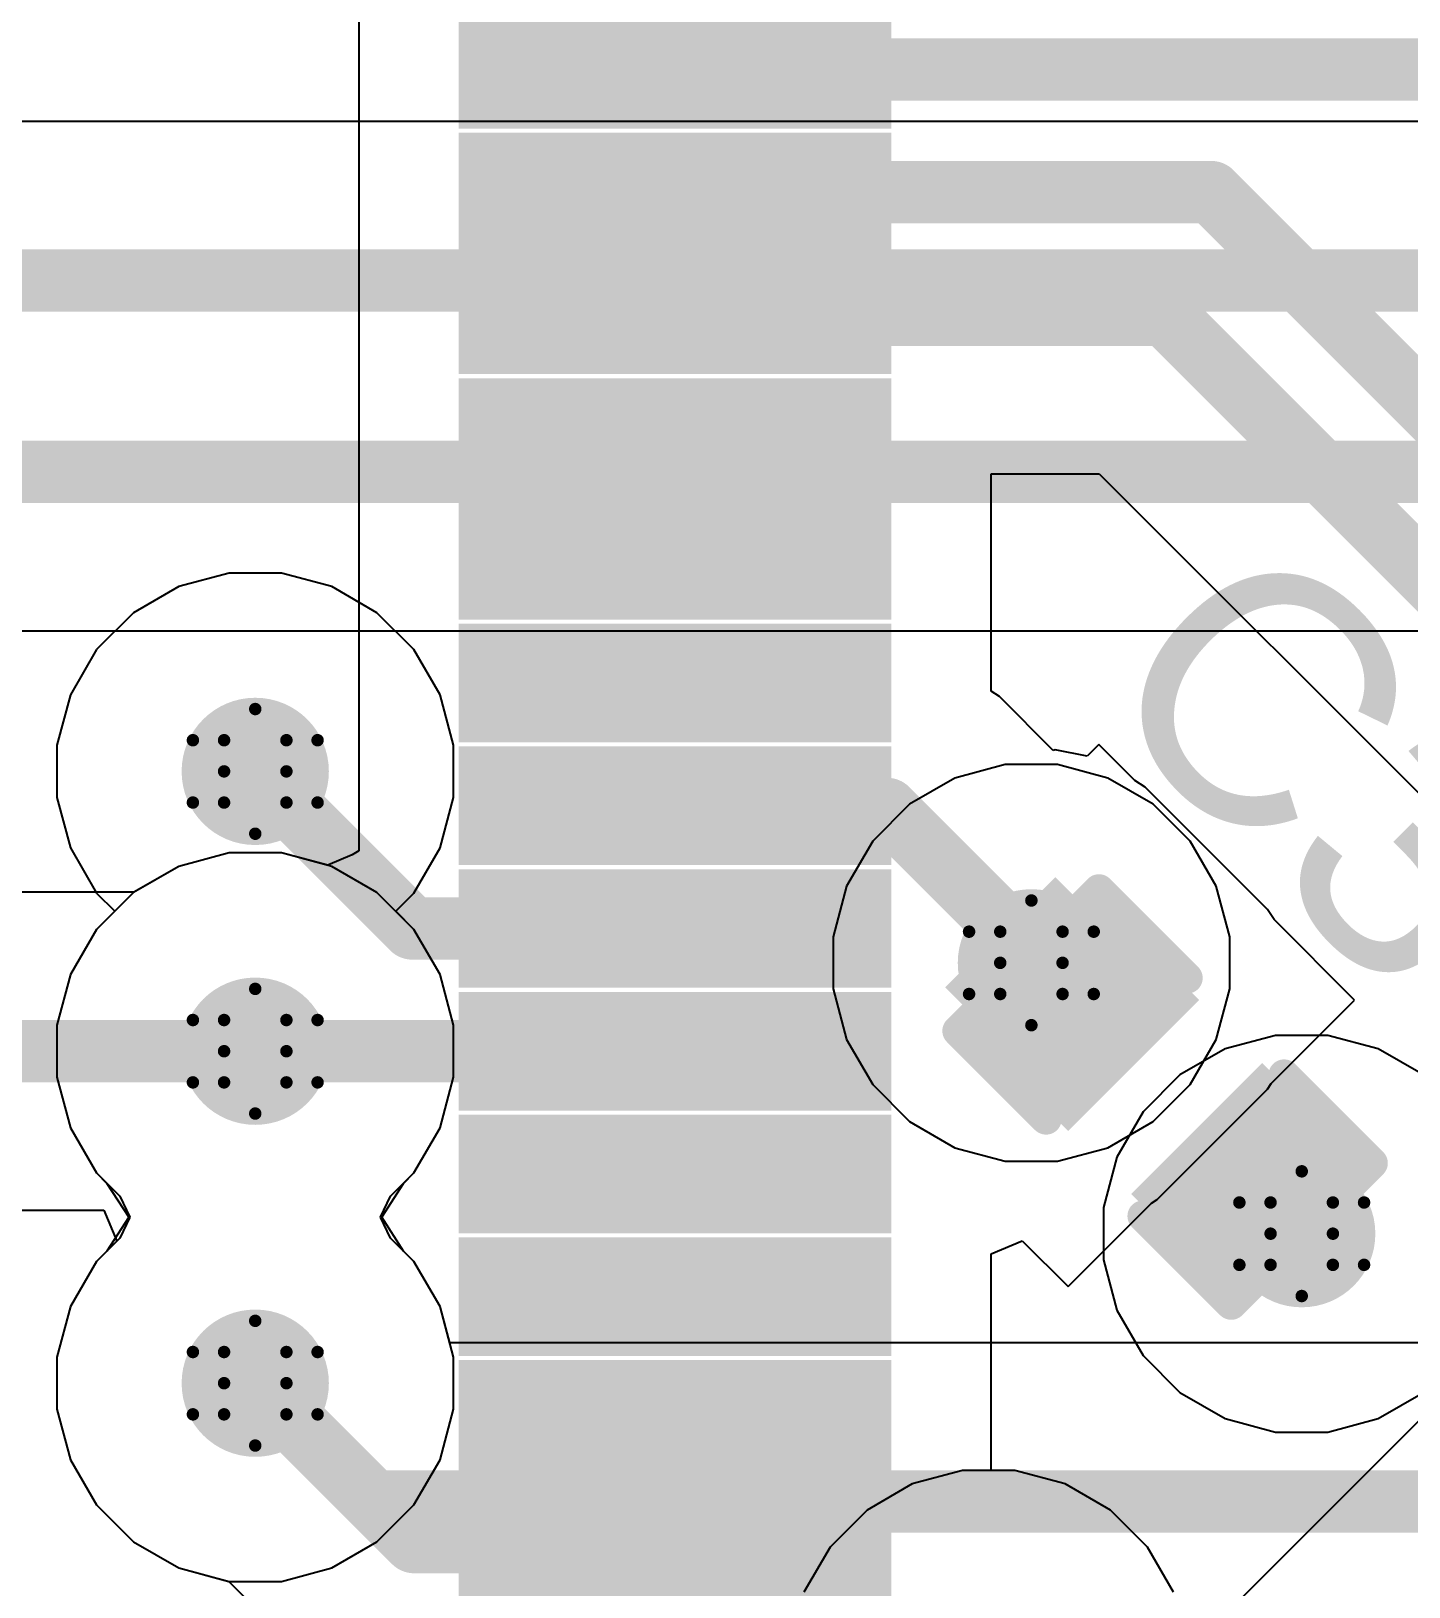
# Model space of a CAD drawing. Header units: inches. Extents: x -3 to 5437, y -3 to 5435.
# Drawn here: x 112.78 to 118.39, y 67.55 to 73.89 of the extents above; entities that cross this region are included whole.
import ezdxf

# ---------------------------------------------------------------- set-up
doc = ezdxf.new("R2010")
doc.units = ezdxf.units.IN
for name, color, linetype in [('Bottom Layer', 5, 'Continuous'), ('Drill Drawing', 1, 'Continuous'), ('GND', 16, 'Continuous'), ('PWR', 76, 'Continuous'), ('Top Layer', 1, 'Continuous'), ('Top Overlay', 2, 'Continuous'), ('Top Paste', 8, 'Continuous'), ('Top Solder', 216, 'Continuous'), ('Via Holes', 16, 'Continuous')]:
    doc.layers.add(name, color=color, linetype=linetype)
doc.styles.add('Arial', font='', dxfattribs={"height": 0.2})
doc.styles.get('Arial').set_extended_font_data('Arial')

# ---------------------------------------------------------------- blocks, each defined once
blk = doc.blocks.new('C___0402_59')
at = {"layer": 'Top Layer'}
for points in [[(-0.6985, -0.3175), (-0.6985, 0.3175), (-0.2413, 0.3175), (-0.2413, -0.3175)], [(0.2413, -0.3175), (0.2413, 0.3175), (0.6985, 0.3175), (0.6985, -0.3175)]]:
    blk.add_hatch(color=1, dxfattribs=at).paths.add_polyline_path(points)
at = {"layer": 'Top Paste'}
for points in [[(-0.6985, -0.3175), (-0.6985, 0.3175), (-0.2413, 0.3175), (-0.2413, -0.3175)], [(0.2413, -0.3175), (0.2413, 0.3175), (0.6985, 0.3175), (0.6985, -0.3175)]]:
    blk.add_hatch(color=8, dxfattribs=at).paths.add_polyline_path(points)
at = {"layer": 'Top Solder'}
for points in [[(-0.7585, -0.3775), (-0.7585, 0.3775), (-0.1813, 0.3775), (-0.1813, -0.3775)], [(0.1813, -0.3775), (0.1813, 0.3775), (0.7585, 0.3775), (0.7585, -0.3775)]]:
    blk.add_hatch(color=216, dxfattribs=at).paths.add_polyline_path(points)
at = {"layer": 'Top Overlay'}
for points in [[(-0.7874, -0.4064, 0.127, 0.127, 0), (-0.7874, 0.4064, 0.127, 0.127, 0)], [(-0.7874, 0.4064, 0.127, 0.127, 0), (-0.2794, 0.4064, 0.127, 0.127, 0)], [(0.2794, 0.4064, 0.127, 0.127, 0), (0.7874, 0.4064, 0.127, 0.127, 0)], [(0.7874, -0.4064, 0.127, 0.127, 0), (0.7874, 0.4064, 0.127, 0.127, 0)], [(-0.7874, -0.4064, 0.127, 0.127, 0), (-0.2794, -0.4064, 0.127, 0.127, 0)], [(0.2794, -0.4064, 0.127, 0.127, 0), (0.7874, -0.4064, 0.127, 0.127, 0)]]:
    blk.add_lwpolyline(points, format="xyseb", dxfattribs=at)
for points in [[(-0.8191, 0.4064, 0.0635, 0.0635, 1), (-0.7556, 0.4064, 0.0635, 0.0635, 1)], [(-0.8191, 0.4064, 0.0635, 0.0635, 1), (-0.7556, 0.4064, 0.0635, 0.0635, 1)], [(-0.3111, 0.4064, 0.0635, 0.0635, 1), (-0.2477, 0.4064, 0.0635, 0.0635, 1)], [(0.2477, 0.4064, 0.0635, 0.0635, 1), (0.3111, 0.4064, 0.0635, 0.0635, 1)], [(0.7556, 0.4064, 0.0635, 0.0635, 1), (0.8191, 0.4064, 0.0635, 0.0635, 1)], [(0.7556, 0.4064, 0.0635, 0.0635, 1), (0.8191, 0.4064, 0.0635, 0.0635, 1)], [(-0.8191, -0.4064, 0.0635, 0.0635, 1), (-0.7556, -0.4064, 0.0635, 0.0635, 1)], [(-0.8191, -0.4064, 0.0635, 0.0635, 1), (-0.7556, -0.4064, 0.0635, 0.0635, 1)], [(-0.3111, -0.4064, 0.0635, 0.0635, 1), (-0.2477, -0.4064, 0.0635, 0.0635, 1)], [(0.2477, -0.4064, 0.0635, 0.0635, 1), (0.3111, -0.4064, 0.0635, 0.0635, 1)], [(0.7556, -0.4064, 0.0635, 0.0635, 1), (0.8191, -0.4064, 0.0635, 0.0635, 1)], [(0.7556, -0.4064, 0.0635, 0.0635, 1), (0.8191, -0.4064, 0.0635, 0.0635, 1)]]:
    blk.add_lwpolyline(points, format="xyseb", close=True, dxfattribs=at)
blk = doc.blocks.new('LQFP_144_20_20__170')
at = {"layer": 'Top Layer'}
for points in [[(9.9, 5.39), (11.46, 5.39), (11.46, 5.11), (9.9, 5.11)], [(9.9, 4.89), (11.46, 4.89), (11.46, 4.61), (9.9, 4.61)], [(9.9, 4.39), (11.46, 4.39), (11.46, 4.11), (9.9, 4.11)], [(9.9, 3.89), (11.46, 3.89), (11.46, 3.61), (9.9, 3.61)], [(9.9, 3.39), (11.46, 3.39), (11.46, 3.11), (9.9, 3.11)], [(9.9, 2.89), (11.46, 2.89), (11.46, 2.61), (9.9, 2.61)], [(9.9, 2.39), (11.46, 2.39), (11.46, 2.11), (9.9, 2.11)], [(9.9, 1.89), (11.46, 1.89), (11.46, 1.61), (9.9, 1.61)], [(9.9, 1.39), (11.46, 1.39), (11.46, 1.11), (9.9, 1.11)], [(9.9, 0.89), (11.46, 0.89), (11.46, 0.61), (9.9, 0.61)], [(9.9, 0.39), (11.46, 0.39), (11.46, 0.11), (9.9, 0.11)], [(9.9, -0.11), (11.46, -0.11), (11.46, -0.39), (9.9, -0.39)], [(9.9, -0.61), (11.46, -0.61), (11.46, -0.89), (9.9, -0.89)]]:
    blk.add_hatch(color=1, dxfattribs=at).paths.add_polyline_path(points)
at = {"layer": 'Top Paste'}
for points in [[(9.9, 5.39), (11.46, 5.39), (11.46, 5.11), (9.9, 5.11)], [(9.9, 4.89), (11.46, 4.89), (11.46, 4.61), (9.9, 4.61)], [(9.9, 4.39), (11.46, 4.39), (11.46, 4.11), (9.9, 4.11)], [(9.9, 3.89), (11.46, 3.89), (11.46, 3.61), (9.9, 3.61)], [(9.9, 3.39), (11.46, 3.39), (11.46, 3.11), (9.9, 3.11)], [(9.9, 2.89), (11.46, 2.89), (11.46, 2.61), (9.9, 2.61)], [(9.9, 2.39), (11.46, 2.39), (11.46, 2.11), (9.9, 2.11)], [(9.9, 1.89), (11.46, 1.89), (11.46, 1.61), (9.9, 1.61)], [(9.9, 1.39), (11.46, 1.39), (11.46, 1.11), (9.9, 1.11)], [(9.9, 0.89), (11.46, 0.89), (11.46, 0.61), (9.9, 0.61)], [(9.9, 0.39), (11.46, 0.39), (11.46, 0.11), (9.9, 0.11)], [(9.9, -0.11), (11.46, -0.11), (11.46, -0.39), (9.9, -0.39)], [(9.9, -0.61), (11.46, -0.61), (11.46, -0.89), (9.9, -0.89)]]:
    blk.add_hatch(color=8, dxfattribs=at).paths.add_polyline_path(points)
at = {"layer": 'Top Solder'}
for points in [[(9.7984, 5.4916), (11.5616, 5.4916), (11.5616, 5.0084), (9.7984, 5.0084)], [(9.7984, 4.9916), (11.5616, 4.9916), (11.5616, 4.5084), (9.7984, 4.5084)], [(9.7984, 4.4916), (11.5616, 4.4916), (11.5616, 4.0084), (9.7984, 4.0084)], [(9.7984, 3.9916), (11.5616, 3.9916), (11.5616, 3.5084), (9.7984, 3.5084)], [(9.7984, 3.4916), (11.5616, 3.4916), (11.5616, 3.0084), (9.7984, 3.0084)], [(9.7984, 2.9916), (11.5616, 2.9916), (11.5616, 2.5084), (9.7984, 2.5084)], [(9.7984, 2.4916), (11.5616, 2.4916), (11.5616, 2.0084), (9.7984, 2.0084)], [(9.7984, 1.9916), (11.5616, 1.9916), (11.5616, 1.5084), (9.7984, 1.5084)], [(9.7984, 1.4916), (11.5616, 1.4916), (11.5616, 1.0084), (9.7984, 1.0084)], [(9.7984, 0.9916), (11.5616, 0.9916), (11.5616, 0.5084), (9.7984, 0.5084)], [(9.7984, 0.4916), (11.5616, 0.4916), (11.5616, 0.0084), (9.7984, 0.0084)], [(9.7984, -0.0084), (11.5616, -0.0084), (11.5616, -0.4916), (9.7984, -0.4916)], [(9.7984, -0.5084), (11.5616, -0.5084), (11.5616, -0.9916), (9.7984, -0.9916)]]:
    blk.add_hatch(color=216, dxfattribs=at).paths.add_polyline_path(points)

msp = doc.modelspace()

# ---------------------------------------------------------------- hatches: boundary and pattern name
at = {"layer": 'Bottom Layer'}
h = msp.add_hatch(color=5, dxfattribs=at)
edge = h.paths.add_edge_path()
edge.add_arc((113.6904, 70.8693), 0.3, 0, 360)
h = msp.add_hatch(color=5, dxfattribs=at)
edge = h.paths.add_edge_path()
edge.add_arc((116.8529, 70.0893), 0.3, 0, 360)
h = msp.add_hatch(color=5, dxfattribs=at)
edge = h.paths.add_edge_path()
edge.add_arc((113.6904, 69.7293), 0.3, 0, 360)
h = msp.add_hatch(color=5, dxfattribs=at)
edge = h.paths.add_edge_path()
edge.add_arc((117.9544, 68.9859), 0.3, 0, 360)
h = msp.add_hatch(color=5, dxfattribs=at)
edge = h.paths.add_edge_path()
edge.add_arc((113.6904, 68.3768), 0.3, 0, 360)
at = {"layer": 'GND'}
h = msp.add_hatch(color=16, dxfattribs=at)
edge = h.paths.add_edge_path()
edge.add_arc((113.6904, 70.8693), 0.3, 0, 360)
h = msp.add_hatch(color=16, dxfattribs=at)
edge = h.paths.add_edge_path()
edge.add_arc((116.8529, 70.0893), 0.3, 0, 360)
h = msp.add_hatch(color=16, dxfattribs=at)
edge = h.paths.add_edge_path()
edge.add_arc((113.6904, 69.7293), 0.3, 0, 360)
h = msp.add_hatch(color=16, dxfattribs=at)
edge = h.paths.add_edge_path()
edge.add_arc((117.9544, 68.9859), 0.3, 0, 360)
h = msp.add_hatch(color=16, dxfattribs=at)
edge = h.paths.add_edge_path()
edge.add_arc((113.6904, 68.3768), 0.3, 0, 360)
at = {"layer": 'PWR'}
h = msp.add_hatch(color=76, dxfattribs=at)
edge = h.paths.add_edge_path()
edge.add_arc((113.6904, 70.8693), 0.3, 0, 360)
h = msp.add_hatch(color=76, dxfattribs=at)
edge = h.paths.add_edge_path()
edge.add_arc((116.8529, 70.0893), 0.3, 0, 360)
h = msp.add_hatch(color=76, dxfattribs=at)
edge = h.paths.add_edge_path()
edge.add_arc((113.6904, 69.7293), 0.3, 0, 360)
h = msp.add_hatch(color=76, dxfattribs=at)
edge = h.paths.add_edge_path()
edge.add_arc((117.9544, 68.9859), 0.3, 0, 360)
h = msp.add_hatch(color=76, dxfattribs=at)
edge = h.paths.add_edge_path()
edge.add_arc((113.6904, 68.3768), 0.3, 0, 360)
at = {"layer": 'Top Layer'}
h = msp.add_hatch(color=1, dxfattribs=at)
edge = h.paths.add_edge_path()
edge.add_arc((113.6904, 70.8693), 0.3, 0, 360)
msp.add_hatch(color=1, dxfattribs=at).paths.add_polyline_path([(116.9991, 69.4919), (117.4481, 69.9409), (116.9502, 70.4387), (116.5012, 69.9897)])
h = msp.add_hatch(color=1, dxfattribs=at)
edge = h.paths.add_edge_path()
edge.add_arc((116.8529, 70.0893), 0.3, 0, 360)
h = msp.add_hatch(color=1, dxfattribs=at)
edge = h.paths.add_edge_path()
edge.add_arc((113.6904, 69.7293), 0.3, 0, 360)
h = msp.add_hatch(color=1, dxfattribs=at)
edge = h.paths.add_edge_path()
edge.add_arc((117.9544, 68.9859), 0.3, 0, 360)
h = msp.add_hatch(color=1, dxfattribs=at)
edge = h.paths.add_edge_path()
edge.add_arc((113.6904, 68.3768), 0.3, 0, 360)
at = {"layer": 'Via Holes'}
h = msp.add_hatch(color=7, dxfattribs=at)
edge = h.paths.add_edge_path()
edge.add_arc((113.6904, 70.8693), 0.15, 0, 360)
h = msp.add_hatch(color=7, dxfattribs=at)
edge = h.paths.add_edge_path()
edge.add_arc((116.8529, 70.0893), 0.15, 0, 360)
h = msp.add_hatch(color=7, dxfattribs=at)
edge = h.paths.add_edge_path()
edge.add_arc((113.6904, 69.7293), 0.15, 0, 360)
h = msp.add_hatch(color=7, dxfattribs=at)
edge = h.paths.add_edge_path()
edge.add_arc((117.9544, 68.9859), 0.15, 0, 360)
h = msp.add_hatch(color=7, dxfattribs=at)
edge = h.paths.add_edge_path()
edge.add_arc((113.6904, 68.3768), 0.15, 0, 360)

# ---------------------------------------------------------------- linework, layer by layer
at = {"layer": 'Bottom Layer'}
for p, q in [((120.0638, 73.5167), (111.6346, 73.5167)), ((110.5823, 71.4418), (119.2807, 71.4418)), ((116.7465, 70.8973), (116.541, 70.8422)), ((116.9593, 70.8973), (116.7465, 70.8973)), ((117.1648, 70.8422), (116.9593, 70.8973)), ((116.541, 70.8422), (116.3568, 70.7358)), ((117.349, 70.7358), (117.1648, 70.8422)), ((116.3568, 70.7358), (116.2064, 70.5854)), ((117.4995, 70.5854), (117.349, 70.7358)), ((116.2064, 70.5854), (116.1, 70.4011)), ((117.6059, 70.4011), (117.4995, 70.5854)), ((113.3785, 70.4822), (113.1958, 70.3767)), ((113.584, 70.5373), (113.3785, 70.4822)), ((113.7968, 70.5373), (113.584, 70.5373)), ((114.0023, 70.4822), (113.7968, 70.5373)), ((114.1865, 70.3758), (114.0023, 70.4822)), ((113.1958, 70.3767), (110.2508, 70.3767)), ((114.337, 70.2254), (114.1865, 70.3758)), ((116.1, 70.4011), (116.0449, 70.1956)), ((117.6609, 70.1956), (117.6059, 70.4011)), ((114.4433, 70.0412), (114.337, 70.2254)), ((116.0449, 70.1956), (116.0449, 69.9829)), ((117.6609, 69.9829), (117.6609, 70.1956)), ((114.4984, 69.8356), (114.4433, 70.0412)), ((116.0449, 69.9829), (116.1, 69.7774)), ((117.6059, 69.7774), (117.6609, 69.9829)), ((114.4984, 69.6229), (114.4984, 69.8356)), ((116.1, 69.7774), (116.2064, 69.5932)), ((117.4995, 69.5932), (117.6059, 69.7774)), ((114.4433, 69.4174), (114.4984, 69.6229)), ((116.2064, 69.5932), (116.3568, 69.4427)), ((117.349, 69.4427), (117.4995, 69.5932)), ((114.337, 69.2332), (114.4433, 69.4174)), ((116.3568, 69.4427), (116.541, 69.3363)), ((117.1648, 69.3363), (117.349, 69.4427)), ((116.541, 69.3363), (116.7465, 69.2813)), ((116.7465, 69.2813), (116.9593, 69.2813)), ((116.9593, 69.2813), (117.1648, 69.3363)), ((114.2419, 69.1381), (114.337, 69.2332)), ((114.2008, 69.053), (114.2419, 69.1381)), ((110.519, 69.0818), (113.0731, 69.0818)), ((113.0731, 69.0818), (113.1258, 68.9548)), ((114.2419, 68.968), (114.2008, 69.053)), ((114.337, 68.8729), (114.2419, 68.968)), ((113.1258, 68.9548), (113.0438, 68.8729)), ((113.0438, 68.8729), (112.9375, 68.6887)), ((114.4433, 68.6887), (114.337, 68.8729)), ((112.9375, 68.6887), (112.8824, 68.4832)), ((114.4827, 68.5416), (114.4433, 68.6887)), ((127.2033, 68.5416), (114.4827, 68.5416)), ((112.8824, 68.4832), (112.8824, 68.2704)), ((112.8824, 68.2704), (112.9375, 68.0649)), ((112.9375, 68.0649), (113.0438, 67.8807)), ((113.0438, 67.8807), (113.1943, 67.7302)), ((113.1943, 67.7302), (113.3785, 67.6239)), ((113.3785, 67.6239), (113.5823, 67.5693)), ((113.5823, 67.5693), (113.7152, 67.4364))]:
    msp.add_line(p, q, dxfattribs=at)
for points in [[(111.3664, 72.8693, 0.254, 0.254, 0), (120.5584, 72.8693, 0.254, 0.254, 0)], [(110.5823, 72.0893, 0.254, 0.254, 0), (119.7753, 72.0893, 0.254, 0.254, 0)], [(110.2508, 69.7293, 0.254, 0.254, 0), (113.6904, 69.7293, 0.254, 0.254, 0)], [(113.6904, 68.3768, 0.254, 0.254, 0), (114.173, 67.8942, 0.254, 0.254, 0)], [(114.173, 67.8942, 0.254, 0.254, 0), (127.5175, 67.8942, 0.254, 0.254, 0)]]:
    msp.add_lwpolyline(points, format="xyseb", dxfattribs=at)
for points in [[(113.6269, 69.7293, 0.127, 0.127, 1), (113.7539, 69.7293, 0.127, 0.127, 1)], [(113.6269, 68.3768, 0.127, 0.127, 1), (113.7539, 68.3768, 0.127, 0.127, 1)], [(114.1095, 67.8942, 0.127, 0.127, 1), (114.2365, 67.8942, 0.127, 0.127, 1)], [(114.1095, 67.8942, 0.127, 0.127, 1), (114.2365, 67.8942, 0.127, 0.127, 1)]]:
    msp.add_lwpolyline(points, format="xyseb", close=True, dxfattribs=at)
at = {"layer": 'Drill Drawing'}
for points in [[(113.5634, 70.9963, 0.0508, 0.0508, 0), (113.6904, 71.1233, 0.0508, 0.0508, 0)], [(113.6904, 71.1233, 0.0508, 0.0508, 0), (113.8174, 70.9963, 0.0508, 0.0508, 0)], [(113.4364, 70.9963, 0.0508, 0.0508, 0), (113.5634, 70.8693, 0.0508, 0.0508, 0)], [(113.4364, 70.9963, 0.0508, 0.0508, 0), (113.5634, 70.9963, 0.0508, 0.0508, 0)], [(113.8174, 70.9963, 0.0508, 0.0508, 0), (113.9444, 70.9963, 0.0508, 0.0508, 0)], [(113.8174, 70.8693, 0.0508, 0.0508, 0), (113.9444, 70.9963, 0.0508, 0.0508, 0)], [(113.4364, 70.7423, 0.0508, 0.0508, 0), (113.5634, 70.8693, 0.0508, 0.0508, 0)], [(113.8174, 70.8693, 0.0508, 0.0508, 0), (113.9444, 70.7423, 0.0508, 0.0508, 0)], [(113.4364, 70.7423, 0.0508, 0.0508, 0), (113.5634, 70.7423, 0.0508, 0.0508, 0)], [(113.5634, 70.7423, 0.0508, 0.0508, 0), (113.6904, 70.6153, 0.0508, 0.0508, 0)], [(113.6904, 70.6153, 0.0508, 0.0508, 0), (113.8174, 70.7423, 0.0508, 0.0508, 0)], [(113.8174, 70.7423, 0.0508, 0.0508, 0), (113.9444, 70.7423, 0.0508, 0.0508, 0)], [(116.7259, 70.2163, 0.0508, 0.0508, 0), (116.8529, 70.3433, 0.0508, 0.0508, 0)], [(116.8529, 70.3433, 0.0508, 0.0508, 0), (116.9799, 70.2163, 0.0508, 0.0508, 0)], [(116.5989, 70.2163, 0.0508, 0.0508, 0), (116.7259, 70.0893, 0.0508, 0.0508, 0)], [(116.5989, 70.2163, 0.0508, 0.0508, 0), (116.7259, 70.2163, 0.0508, 0.0508, 0)], [(116.9799, 70.2163, 0.0508, 0.0508, 0), (117.1069, 70.2163, 0.0508, 0.0508, 0)], [(116.9799, 70.0893, 0.0508, 0.0508, 0), (117.1069, 70.2163, 0.0508, 0.0508, 0)], [(116.5989, 69.9623, 0.0508, 0.0508, 0), (116.7259, 70.0893, 0.0508, 0.0508, 0)], [(116.9799, 70.0893, 0.0508, 0.0508, 0), (117.1069, 69.9623, 0.0508, 0.0508, 0)], [(113.5634, 69.8563, 0.0508, 0.0508, 0), (113.6904, 69.9833, 0.0508, 0.0508, 0)], [(113.6904, 69.9833, 0.0508, 0.0508, 0), (113.8174, 69.8563, 0.0508, 0.0508, 0)], [(116.5989, 69.9623, 0.0508, 0.0508, 0), (116.7259, 69.9623, 0.0508, 0.0508, 0)], [(116.7259, 69.9623, 0.0508, 0.0508, 0), (116.8529, 69.8353, 0.0508, 0.0508, 0)], [(116.8529, 69.8353, 0.0508, 0.0508, 0), (116.9799, 69.9623, 0.0508, 0.0508, 0)], [(116.9799, 69.9623, 0.0508, 0.0508, 0), (117.1069, 69.9623, 0.0508, 0.0508, 0)], [(113.4364, 69.8563, 0.0508, 0.0508, 0), (113.5634, 69.7293, 0.0508, 0.0508, 0)], [(113.4364, 69.8563, 0.0508, 0.0508, 0), (113.5634, 69.8563, 0.0508, 0.0508, 0)], [(113.8174, 69.8563, 0.0508, 0.0508, 0), (113.9444, 69.8563, 0.0508, 0.0508, 0)], [(113.8174, 69.7293, 0.0508, 0.0508, 0), (113.9444, 69.8563, 0.0508, 0.0508, 0)], [(113.4364, 69.6023, 0.0508, 0.0508, 0), (113.5634, 69.7293, 0.0508, 0.0508, 0)], [(113.8174, 69.7293, 0.0508, 0.0508, 0), (113.9444, 69.6023, 0.0508, 0.0508, 0)], [(113.4364, 69.6023, 0.0508, 0.0508, 0), (113.5634, 69.6023, 0.0508, 0.0508, 0)], [(113.5634, 69.6023, 0.0508, 0.0508, 0), (113.6904, 69.4753, 0.0508, 0.0508, 0)], [(113.6904, 69.4753, 0.0508, 0.0508, 0), (113.8174, 69.6023, 0.0508, 0.0508, 0)], [(113.8174, 69.6023, 0.0508, 0.0508, 0), (113.9444, 69.6023, 0.0508, 0.0508, 0)], [(117.8274, 69.1129, 0.0508, 0.0508, 0), (117.9544, 69.2399, 0.0508, 0.0508, 0)], [(117.9544, 69.2399, 0.0508, 0.0508, 0), (118.0814, 69.1129, 0.0508, 0.0508, 0)], [(117.7004, 69.1129, 0.0508, 0.0508, 0), (117.8274, 68.9859, 0.0508, 0.0508, 0)], [(117.7004, 69.1129, 0.0508, 0.0508, 0), (117.8274, 69.1129, 0.0508, 0.0508, 0)], [(118.0814, 69.1129, 0.0508, 0.0508, 0), (118.2084, 69.1129, 0.0508, 0.0508, 0)], [(118.0814, 68.9859, 0.0508, 0.0508, 0), (118.2084, 69.1129, 0.0508, 0.0508, 0)], [(117.7004, 68.8589, 0.0508, 0.0508, 0), (117.8274, 68.9859, 0.0508, 0.0508, 0)], [(118.0814, 68.9859, 0.0508, 0.0508, 0), (118.2084, 68.8589, 0.0508, 0.0508, 0)], [(117.7004, 68.8589, 0.0508, 0.0508, 0), (117.8274, 68.8589, 0.0508, 0.0508, 0)], [(117.8274, 68.8589, 0.0508, 0.0508, 0), (117.9544, 68.7319, 0.0508, 0.0508, 0)], [(117.9544, 68.7319, 0.0508, 0.0508, 0), (118.0814, 68.8589, 0.0508, 0.0508, 0)], [(118.0814, 68.8589, 0.0508, 0.0508, 0), (118.2084, 68.8589, 0.0508, 0.0508, 0)], [(113.5634, 68.5038, 0.0508, 0.0508, 0), (113.6904, 68.6308, 0.0508, 0.0508, 0)], [(113.6904, 68.6308, 0.0508, 0.0508, 0), (113.8174, 68.5038, 0.0508, 0.0508, 0)], [(113.4364, 68.5038, 0.0508, 0.0508, 0), (113.5634, 68.3768, 0.0508, 0.0508, 0)], [(113.4364, 68.5038, 0.0508, 0.0508, 0), (113.5634, 68.5038, 0.0508, 0.0508, 0)], [(113.8174, 68.5038, 0.0508, 0.0508, 0), (113.9444, 68.5038, 0.0508, 0.0508, 0)], [(113.8174, 68.3768, 0.0508, 0.0508, 0), (113.9444, 68.5038, 0.0508, 0.0508, 0)], [(113.4364, 68.2498, 0.0508, 0.0508, 0), (113.5634, 68.3768, 0.0508, 0.0508, 0)], [(113.8174, 68.3768, 0.0508, 0.0508, 0), (113.9444, 68.2498, 0.0508, 0.0508, 0)], [(113.4364, 68.2498, 0.0508, 0.0508, 0), (113.5634, 68.2498, 0.0508, 0.0508, 0)], [(113.5634, 68.2498, 0.0508, 0.0508, 0), (113.6904, 68.1228, 0.0508, 0.0508, 0)], [(113.6904, 68.1228, 0.0508, 0.0508, 0), (113.8174, 68.2498, 0.0508, 0.0508, 0)], [(113.8174, 68.2498, 0.0508, 0.0508, 0), (113.9444, 68.2498, 0.0508, 0.0508, 0)]]:
    msp.add_lwpolyline(points, format="xyseb", dxfattribs=at)
for points in [[(113.6777, 71.1233, 0.0254, 0.0254, 1), (113.7031, 71.1233, 0.0254, 0.0254, 1)], [(113.6777, 71.1233, 0.0254, 0.0254, 1), (113.7031, 71.1233, 0.0254, 0.0254, 1)], [(113.4237, 70.9963, 0.0254, 0.0254, 1), (113.4491, 70.9963, 0.0254, 0.0254, 1)], [(113.4237, 70.9963, 0.0254, 0.0254, 1), (113.4491, 70.9963, 0.0254, 0.0254, 1)], [(113.5507, 70.9963, 0.0254, 0.0254, 1), (113.5761, 70.9963, 0.0254, 0.0254, 1)], [(113.5507, 70.9963, 0.0254, 0.0254, 1), (113.5761, 70.9963, 0.0254, 0.0254, 1)], [(113.8047, 70.9963, 0.0254, 0.0254, 1), (113.8301, 70.9963, 0.0254, 0.0254, 1)], [(113.8047, 70.9963, 0.0254, 0.0254, 1), (113.8301, 70.9963, 0.0254, 0.0254, 1)], [(113.9317, 70.9963, 0.0254, 0.0254, 1), (113.9571, 70.9963, 0.0254, 0.0254, 1)], [(113.9317, 70.9963, 0.0254, 0.0254, 1), (113.9571, 70.9963, 0.0254, 0.0254, 1)], [(113.5507, 70.8693, 0.0254, 0.0254, 1), (113.5761, 70.8693, 0.0254, 0.0254, 1)], [(113.5507, 70.8693, 0.0254, 0.0254, 1), (113.5761, 70.8693, 0.0254, 0.0254, 1)], [(113.8047, 70.8693, 0.0254, 0.0254, 1), (113.8301, 70.8693, 0.0254, 0.0254, 1)], [(113.8047, 70.8693, 0.0254, 0.0254, 1), (113.8301, 70.8693, 0.0254, 0.0254, 1)], [(113.4237, 70.7423, 0.0254, 0.0254, 1), (113.4491, 70.7423, 0.0254, 0.0254, 1)], [(113.4237, 70.7423, 0.0254, 0.0254, 1), (113.4491, 70.7423, 0.0254, 0.0254, 1)], [(113.5507, 70.7423, 0.0254, 0.0254, 1), (113.5761, 70.7423, 0.0254, 0.0254, 1)], [(113.5507, 70.7423, 0.0254, 0.0254, 1), (113.5761, 70.7423, 0.0254, 0.0254, 1)], [(113.8047, 70.7423, 0.0254, 0.0254, 1), (113.8301, 70.7423, 0.0254, 0.0254, 1)], [(113.8047, 70.7423, 0.0254, 0.0254, 1), (113.8301, 70.7423, 0.0254, 0.0254, 1)], [(113.9317, 70.7423, 0.0254, 0.0254, 1), (113.9571, 70.7423, 0.0254, 0.0254, 1)], [(113.9317, 70.7423, 0.0254, 0.0254, 1), (113.9571, 70.7423, 0.0254, 0.0254, 1)], [(113.6777, 70.6153, 0.0254, 0.0254, 1), (113.7031, 70.6153, 0.0254, 0.0254, 1)], [(113.6777, 70.6153, 0.0254, 0.0254, 1), (113.7031, 70.6153, 0.0254, 0.0254, 1)], [(116.8402, 70.3433, 0.0254, 0.0254, 1), (116.8656, 70.3433, 0.0254, 0.0254, 1)], [(116.8402, 70.3433, 0.0254, 0.0254, 1), (116.8656, 70.3433, 0.0254, 0.0254, 1)], [(116.5862, 70.2163, 0.0254, 0.0254, 1), (116.6116, 70.2163, 0.0254, 0.0254, 1)], [(116.5862, 70.2163, 0.0254, 0.0254, 1), (116.6116, 70.2163, 0.0254, 0.0254, 1)], [(116.7132, 70.2163, 0.0254, 0.0254, 1), (116.7386, 70.2163, 0.0254, 0.0254, 1)], [(116.7132, 70.2163, 0.0254, 0.0254, 1), (116.7386, 70.2163, 0.0254, 0.0254, 1)], [(116.9672, 70.2163, 0.0254, 0.0254, 1), (116.9926, 70.2163, 0.0254, 0.0254, 1)], [(116.9672, 70.2163, 0.0254, 0.0254, 1), (116.9926, 70.2163, 0.0254, 0.0254, 1)], [(117.0942, 70.2163, 0.0254, 0.0254, 1), (117.1196, 70.2163, 0.0254, 0.0254, 1)], [(117.0942, 70.2163, 0.0254, 0.0254, 1), (117.1196, 70.2163, 0.0254, 0.0254, 1)], [(116.7132, 70.0893, 0.0254, 0.0254, 1), (116.7386, 70.0893, 0.0254, 0.0254, 1)], [(116.7132, 70.0893, 0.0254, 0.0254, 1), (116.7386, 70.0893, 0.0254, 0.0254, 1)], [(116.9672, 70.0893, 0.0254, 0.0254, 1), (116.9926, 70.0893, 0.0254, 0.0254, 1)], [(116.9672, 70.0893, 0.0254, 0.0254, 1), (116.9926, 70.0893, 0.0254, 0.0254, 1)], [(113.6777, 69.9833, 0.0254, 0.0254, 1), (113.7031, 69.9833, 0.0254, 0.0254, 1)], [(113.6777, 69.9833, 0.0254, 0.0254, 1), (113.7031, 69.9833, 0.0254, 0.0254, 1)], [(116.5862, 69.9623, 0.0254, 0.0254, 1), (116.6116, 69.9623, 0.0254, 0.0254, 1)], [(116.5862, 69.9623, 0.0254, 0.0254, 1), (116.6116, 69.9623, 0.0254, 0.0254, 1)], [(116.7132, 69.9623, 0.0254, 0.0254, 1), (116.7386, 69.9623, 0.0254, 0.0254, 1)], [(116.7132, 69.9623, 0.0254, 0.0254, 1), (116.7386, 69.9623, 0.0254, 0.0254, 1)], [(116.9672, 69.9623, 0.0254, 0.0254, 1), (116.9926, 69.9623, 0.0254, 0.0254, 1)], [(116.9672, 69.9623, 0.0254, 0.0254, 1), (116.9926, 69.9623, 0.0254, 0.0254, 1)], [(117.0942, 69.9623, 0.0254, 0.0254, 1), (117.1196, 69.9623, 0.0254, 0.0254, 1)], [(117.0942, 69.9623, 0.0254, 0.0254, 1), (117.1196, 69.9623, 0.0254, 0.0254, 1)], [(113.4237, 69.8563, 0.0254, 0.0254, 1), (113.4491, 69.8563, 0.0254, 0.0254, 1)], [(113.4237, 69.8563, 0.0254, 0.0254, 1), (113.4491, 69.8563, 0.0254, 0.0254, 1)], [(113.5507, 69.8563, 0.0254, 0.0254, 1), (113.5761, 69.8563, 0.0254, 0.0254, 1)], [(113.5507, 69.8563, 0.0254, 0.0254, 1), (113.5761, 69.8563, 0.0254, 0.0254, 1)], [(113.8047, 69.8563, 0.0254, 0.0254, 1), (113.8301, 69.8563, 0.0254, 0.0254, 1)], [(113.8047, 69.8563, 0.0254, 0.0254, 1), (113.8301, 69.8563, 0.0254, 0.0254, 1)], [(113.9317, 69.8563, 0.0254, 0.0254, 1), (113.9571, 69.8563, 0.0254, 0.0254, 1)], [(113.9317, 69.8563, 0.0254, 0.0254, 1), (113.9571, 69.8563, 0.0254, 0.0254, 1)], [(116.8402, 69.8353, 0.0254, 0.0254, 1), (116.8656, 69.8353, 0.0254, 0.0254, 1)], [(116.8402, 69.8353, 0.0254, 0.0254, 1), (116.8656, 69.8353, 0.0254, 0.0254, 1)], [(113.5507, 69.7293, 0.0254, 0.0254, 1), (113.5761, 69.7293, 0.0254, 0.0254, 1)], [(113.5507, 69.7293, 0.0254, 0.0254, 1), (113.5761, 69.7293, 0.0254, 0.0254, 1)], [(113.8047, 69.7293, 0.0254, 0.0254, 1), (113.8301, 69.7293, 0.0254, 0.0254, 1)], [(113.8047, 69.7293, 0.0254, 0.0254, 1), (113.8301, 69.7293, 0.0254, 0.0254, 1)], [(113.4237, 69.6023, 0.0254, 0.0254, 1), (113.4491, 69.6023, 0.0254, 0.0254, 1)], [(113.4237, 69.6023, 0.0254, 0.0254, 1), (113.4491, 69.6023, 0.0254, 0.0254, 1)], [(113.5507, 69.6023, 0.0254, 0.0254, 1), (113.5761, 69.6023, 0.0254, 0.0254, 1)], [(113.5507, 69.6023, 0.0254, 0.0254, 1), (113.5761, 69.6023, 0.0254, 0.0254, 1)], [(113.8047, 69.6023, 0.0254, 0.0254, 1), (113.8301, 69.6023, 0.0254, 0.0254, 1)], [(113.8047, 69.6023, 0.0254, 0.0254, 1), (113.8301, 69.6023, 0.0254, 0.0254, 1)], [(113.9317, 69.6023, 0.0254, 0.0254, 1), (113.9571, 69.6023, 0.0254, 0.0254, 1)], [(113.9317, 69.6023, 0.0254, 0.0254, 1), (113.9571, 69.6023, 0.0254, 0.0254, 1)], [(113.6777, 69.4753, 0.0254, 0.0254, 1), (113.7031, 69.4753, 0.0254, 0.0254, 1)], [(113.6777, 69.4753, 0.0254, 0.0254, 1), (113.7031, 69.4753, 0.0254, 0.0254, 1)], [(117.9417, 69.2399, 0.0254, 0.0254, 1), (117.9671, 69.2399, 0.0254, 0.0254, 1)], [(117.9417, 69.2399, 0.0254, 0.0254, 1), (117.9671, 69.2399, 0.0254, 0.0254, 1)], [(117.6877, 69.1129, 0.0254, 0.0254, 1), (117.7131, 69.1129, 0.0254, 0.0254, 1)], [(117.6877, 69.1129, 0.0254, 0.0254, 1), (117.7131, 69.1129, 0.0254, 0.0254, 1)], [(117.8147, 69.1129, 0.0254, 0.0254, 1), (117.8401, 69.1129, 0.0254, 0.0254, 1)], [(117.8147, 69.1129, 0.0254, 0.0254, 1), (117.8401, 69.1129, 0.0254, 0.0254, 1)], [(118.0687, 69.1129, 0.0254, 0.0254, 1), (118.0941, 69.1129, 0.0254, 0.0254, 1)], [(118.0687, 69.1129, 0.0254, 0.0254, 1), (118.0941, 69.1129, 0.0254, 0.0254, 1)], [(118.1957, 69.1129, 0.0254, 0.0254, 1), (118.2211, 69.1129, 0.0254, 0.0254, 1)], [(118.1957, 69.1129, 0.0254, 0.0254, 1), (118.2211, 69.1129, 0.0254, 0.0254, 1)], [(117.8147, 68.9859, 0.0254, 0.0254, 1), (117.8401, 68.9859, 0.0254, 0.0254, 1)], [(117.8147, 68.9859, 0.0254, 0.0254, 1), (117.8401, 68.9859, 0.0254, 0.0254, 1)], [(118.0687, 68.9859, 0.0254, 0.0254, 1), (118.0941, 68.9859, 0.0254, 0.0254, 1)], [(118.0687, 68.9859, 0.0254, 0.0254, 1), (118.0941, 68.9859, 0.0254, 0.0254, 1)], [(117.6877, 68.8589, 0.0254, 0.0254, 1), (117.7131, 68.8589, 0.0254, 0.0254, 1)], [(117.6877, 68.8589, 0.0254, 0.0254, 1), (117.7131, 68.8589, 0.0254, 0.0254, 1)], [(117.8147, 68.8589, 0.0254, 0.0254, 1), (117.8401, 68.8589, 0.0254, 0.0254, 1)], [(117.8147, 68.8589, 0.0254, 0.0254, 1), (117.8401, 68.8589, 0.0254, 0.0254, 1)], [(118.0687, 68.8589, 0.0254, 0.0254, 1), (118.0941, 68.8589, 0.0254, 0.0254, 1)], [(118.0687, 68.8589, 0.0254, 0.0254, 1), (118.0941, 68.8589, 0.0254, 0.0254, 1)], [(118.1957, 68.8589, 0.0254, 0.0254, 1), (118.2211, 68.8589, 0.0254, 0.0254, 1)], [(118.1957, 68.8589, 0.0254, 0.0254, 1), (118.2211, 68.8589, 0.0254, 0.0254, 1)], [(117.9417, 68.7319, 0.0254, 0.0254, 1), (117.9671, 68.7319, 0.0254, 0.0254, 1)], [(117.9417, 68.7319, 0.0254, 0.0254, 1), (117.9671, 68.7319, 0.0254, 0.0254, 1)], [(113.6777, 68.6308, 0.0254, 0.0254, 1), (113.7031, 68.6308, 0.0254, 0.0254, 1)], [(113.6777, 68.6308, 0.0254, 0.0254, 1), (113.7031, 68.6308, 0.0254, 0.0254, 1)], [(113.4237, 68.5038, 0.0254, 0.0254, 1), (113.4491, 68.5038, 0.0254, 0.0254, 1)], [(113.4237, 68.5038, 0.0254, 0.0254, 1), (113.4491, 68.5038, 0.0254, 0.0254, 1)], [(113.5507, 68.5038, 0.0254, 0.0254, 1), (113.5761, 68.5038, 0.0254, 0.0254, 1)], [(113.5507, 68.5038, 0.0254, 0.0254, 1), (113.5761, 68.5038, 0.0254, 0.0254, 1)], [(113.8047, 68.5038, 0.0254, 0.0254, 1), (113.8301, 68.5038, 0.0254, 0.0254, 1)], [(113.8047, 68.5038, 0.0254, 0.0254, 1), (113.8301, 68.5038, 0.0254, 0.0254, 1)], [(113.9317, 68.5038, 0.0254, 0.0254, 1), (113.9571, 68.5038, 0.0254, 0.0254, 1)], [(113.9317, 68.5038, 0.0254, 0.0254, 1), (113.9571, 68.5038, 0.0254, 0.0254, 1)], [(113.5507, 68.3768, 0.0254, 0.0254, 1), (113.5761, 68.3768, 0.0254, 0.0254, 1)], [(113.5507, 68.3768, 0.0254, 0.0254, 1), (113.5761, 68.3768, 0.0254, 0.0254, 1)], [(113.8047, 68.3768, 0.0254, 0.0254, 1), (113.8301, 68.3768, 0.0254, 0.0254, 1)], [(113.8047, 68.3768, 0.0254, 0.0254, 1), (113.8301, 68.3768, 0.0254, 0.0254, 1)], [(113.4237, 68.2498, 0.0254, 0.0254, 1), (113.4491, 68.2498, 0.0254, 0.0254, 1)], [(113.4237, 68.2498, 0.0254, 0.0254, 1), (113.4491, 68.2498, 0.0254, 0.0254, 1)], [(113.5507, 68.2498, 0.0254, 0.0254, 1), (113.5761, 68.2498, 0.0254, 0.0254, 1)], [(113.5507, 68.2498, 0.0254, 0.0254, 1), (113.5761, 68.2498, 0.0254, 0.0254, 1)], [(113.8047, 68.2498, 0.0254, 0.0254, 1), (113.8301, 68.2498, 0.0254, 0.0254, 1)], [(113.8047, 68.2498, 0.0254, 0.0254, 1), (113.8301, 68.2498, 0.0254, 0.0254, 1)], [(113.9317, 68.2498, 0.0254, 0.0254, 1), (113.9571, 68.2498, 0.0254, 0.0254, 1)], [(113.9317, 68.2498, 0.0254, 0.0254, 1), (113.9571, 68.2498, 0.0254, 0.0254, 1)], [(113.6777, 68.1228, 0.0254, 0.0254, 1), (113.7031, 68.1228, 0.0254, 0.0254, 1)], [(113.6777, 68.1228, 0.0254, 0.0254, 1), (113.7031, 68.1228, 0.0254, 0.0254, 1)]]:
    msp.add_lwpolyline(points, format="xyseb", close=True, dxfattribs=at)
at = {"layer": 'GND'}
for p, q in [((116.7465, 70.8973), (116.541, 70.8422)), ((116.9593, 70.8973), (116.7465, 70.8973)), ((117.1648, 70.8422), (116.9593, 70.8973)), ((116.541, 70.8422), (116.3568, 70.7358)), ((117.349, 70.7358), (117.1648, 70.8422)), ((116.3568, 70.7358), (116.2064, 70.5854)), ((117.4995, 70.5854), (117.349, 70.7358)), ((116.2064, 70.5854), (116.1, 70.4011)), ((117.6059, 70.4011), (117.4995, 70.5854)), ((113.3785, 70.4822), (113.1943, 70.3758)), ((113.584, 70.5373), (113.3785, 70.4822)), ((113.7968, 70.5373), (113.584, 70.5373)), ((114.0023, 70.4822), (113.7968, 70.5373)), ((114.1865, 70.3758), (114.0023, 70.4822)), ((113.1943, 70.3758), (113.0438, 70.2254)), ((114.337, 70.2254), (114.1865, 70.3758)), ((116.1, 70.4011), (116.0449, 70.1956)), ((117.6609, 70.1956), (117.6059, 70.4011)), ((113.0438, 70.2254), (112.9375, 70.0412)), ((114.4433, 70.0412), (114.337, 70.2254)), ((116.0449, 70.1956), (116.0449, 69.9829)), ((117.6609, 69.9829), (117.6609, 70.1956)), ((112.9375, 70.0412), (112.8824, 69.8356)), ((114.4984, 69.8356), (114.4433, 70.0412)), ((116.0449, 69.9829), (116.1, 69.7774)), ((117.6059, 69.7774), (117.6609, 69.9829)), ((112.8824, 69.8356), (112.8824, 69.6229)), ((114.4984, 69.6229), (114.4984, 69.8356)), ((116.1, 69.7774), (116.2064, 69.5932)), ((117.4995, 69.5932), (117.6059, 69.7774)), ((112.8824, 69.6229), (112.9375, 69.4174)), ((114.4433, 69.4174), (114.4984, 69.6229)), ((116.2064, 69.5932), (116.3568, 69.4427)), ((117.349, 69.4427), (117.4995, 69.5932)), ((112.9375, 69.4174), (113.0438, 69.2332)), ((114.337, 69.2332), (114.4433, 69.4174)), ((116.3568, 69.4427), (116.541, 69.3363)), ((117.1648, 69.3363), (117.349, 69.4427)), ((116.541, 69.3363), (116.7465, 69.2813)), ((116.7465, 69.2813), (116.9593, 69.2813)), ((116.9593, 69.2813), (117.1648, 69.3363)), ((113.0438, 69.2332), (113.0862, 69.1908)), ((114.2946, 69.1908), (114.337, 69.2332)), ((113.0862, 69.1908), (113.1751, 69.053)), ((114.2057, 69.053), (114.2946, 69.1908)), ((113.1751, 69.053), (113.0862, 68.9152)), ((114.2946, 68.9152), (114.2057, 69.053)), ((113.0862, 68.9152), (113.0438, 68.8729)), ((114.337, 68.8729), (114.2946, 68.9152)), ((113.0438, 68.8729), (112.9375, 68.6887)), ((114.4433, 68.6887), (114.337, 68.8729)), ((112.9375, 68.6887), (112.8824, 68.4832)), ((114.4984, 68.4832), (114.4433, 68.6887)), ((112.8824, 68.4832), (112.8824, 68.2704)), ((114.4984, 68.2704), (114.4984, 68.4832)), ((112.8824, 68.2704), (112.9375, 68.0649)), ((114.4433, 68.0649), (114.4984, 68.2704)), ((112.9375, 68.0649), (113.0438, 67.8807)), ((114.337, 67.8807), (114.4433, 68.0649)), ((116.5728, 68.0212), (116.3673, 67.9661)), ((116.7856, 68.0212), (116.5728, 68.0212)), ((116.9911, 67.9661), (116.7856, 68.0212)), ((116.3673, 67.9661), (116.1831, 67.8598)), ((117.1753, 67.8598), (116.9911, 67.9661)), ((113.0438, 67.8807), (113.1943, 67.7302)), ((114.1865, 67.7302), (114.337, 67.8807)), ((116.1831, 67.8598), (116.0326, 67.7093)), ((117.3258, 67.7093), (117.1753, 67.8598)), ((113.1943, 67.7302), (113.3785, 67.6239)), ((114.0023, 67.6239), (114.1865, 67.7302)), ((116.0326, 67.7093), (115.9263, 67.5251)), ((117.4321, 67.5251), (117.3258, 67.7093)), ((113.3785, 67.6239), (113.584, 67.5688)), ((113.584, 67.5688), (113.7968, 67.5688)), ((113.7968, 67.5688), (114.0023, 67.6239))]:
    msp.add_line(p, q, dxfattribs=at)
at = {"layer": 'PWR'}
for p, q in [((113.584, 71.6773), (113.3785, 71.6222)), ((113.7968, 71.6773), (113.584, 71.6773)), ((114.0023, 71.6222), (113.7968, 71.6773)), ((113.3785, 71.6222), (113.1943, 71.5158)), ((114.1865, 71.5158), (114.0023, 71.6222)), ((113.1943, 71.5158), (113.0438, 71.3654)), ((114.337, 71.3654), (114.1865, 71.5158)), ((113.0438, 71.3654), (112.9375, 71.1812)), ((114.4433, 71.1812), (114.337, 71.3654)), ((112.9375, 71.1812), (112.8824, 70.9756)), ((114.4984, 70.9756), (114.4433, 71.1812)), ((112.8824, 70.9756), (112.8824, 70.7629)), ((114.4984, 70.7629), (114.4984, 70.9756)), ((112.8824, 70.7629), (112.9375, 70.5574)), ((114.4433, 70.5574), (114.4984, 70.7629)), ((112.9375, 70.5574), (113.0438, 70.3732)), ((114.337, 70.3732), (114.4433, 70.5574)), ((113.0438, 70.3732), (113.1177, 70.2993)), ((114.2631, 70.2993), (114.337, 70.3732)), ((113.1177, 70.2993), (113.0438, 70.2254)), ((114.337, 70.2254), (114.2631, 70.2993)), ((113.0438, 70.2254), (112.9375, 70.0412)), ((114.4433, 70.0412), (114.337, 70.2254)), ((112.9375, 70.0412), (112.8824, 69.8356)), ((114.4984, 69.8356), (114.4433, 70.0412)), ((112.8824, 69.8356), (112.8824, 69.6229)), ((114.4984, 69.6229), (114.4984, 69.8356)), ((117.848, 69.7939), (117.6425, 69.7388)), ((118.0608, 69.7939), (117.848, 69.7939)), ((118.2663, 69.7388), (118.0608, 69.7939)), ((117.6425, 69.7388), (117.4583, 69.6325)), ((118.4505, 69.6325), (118.2663, 69.7388)), ((112.8824, 69.6229), (112.9375, 69.4174)), ((114.4433, 69.4174), (114.4984, 69.6229)), ((117.4583, 69.6325), (117.3078, 69.482)), ((117.3078, 69.482), (117.2015, 69.2978)), ((112.9375, 69.4174), (113.0438, 69.2332)), ((114.337, 69.2332), (114.4433, 69.4174)), ((117.2015, 69.2978), (117.1464, 69.0923)), ((113.0438, 69.2332), (113.0862, 69.1908)), ((114.2946, 69.1908), (114.337, 69.2332)), ((113.0862, 69.1908), (113.1751, 69.053)), ((114.2057, 69.053), (114.2946, 69.1908)), ((117.1464, 69.0923), (117.1464, 68.8795)), ((113.1751, 69.053), (113.0862, 68.9152)), ((114.2946, 68.9152), (114.2057, 69.053)), ((113.0862, 68.9152), (113.0438, 68.8729)), ((114.337, 68.8729), (114.2946, 68.9152)), ((113.0438, 68.8729), (112.9375, 68.6887)), ((114.4433, 68.6887), (114.337, 68.8729)), ((117.1464, 68.8795), (117.2015, 68.674)), ((112.9375, 68.6887), (112.8824, 68.4832)), ((114.4984, 68.4832), (114.4433, 68.6887)), ((117.2015, 68.674), (117.3078, 68.4898)), ((112.8824, 68.4832), (112.8824, 68.2704)), ((114.4984, 68.2704), (114.4984, 68.4832)), ((117.3078, 68.4898), (117.4583, 68.3393)), ((117.4583, 68.3393), (117.6425, 68.233)), ((118.2663, 68.233), (118.4505, 68.3393)), ((112.8824, 68.2704), (112.9375, 68.0649)), ((114.4433, 68.0649), (114.4984, 68.2704)), ((117.6425, 68.233), (117.848, 68.1779)), ((118.0608, 68.1779), (118.2663, 68.233)), ((117.848, 68.1779), (118.0608, 68.1779)), ((112.9375, 68.0649), (113.0438, 67.8807)), ((114.337, 67.8807), (114.4433, 68.0649)), ((116.5728, 68.0212), (116.3673, 67.9661)), ((116.7856, 68.0212), (116.5728, 68.0212)), ((116.9911, 67.9661), (116.7856, 68.0212)), ((116.3673, 67.9661), (116.1831, 67.8598)), ((117.1753, 67.8598), (116.9911, 67.9661)), ((113.0438, 67.8807), (113.1943, 67.7302)), ((114.1865, 67.7302), (114.337, 67.8807)), ((116.1831, 67.8598), (116.0326, 67.7093)), ((117.3258, 67.7093), (117.1753, 67.8598)), ((113.1943, 67.7302), (113.3785, 67.6239)), ((114.0023, 67.6239), (114.1865, 67.7302)), ((116.0326, 67.7093), (115.9263, 67.5251)), ((117.4321, 67.5251), (117.3258, 67.7093)), ((113.3785, 67.6239), (113.584, 67.5688)), ((113.584, 67.5688), (113.7968, 67.5688)), ((113.7968, 67.5688), (114.0023, 67.6239))]:
    msp.add_line(p, q, dxfattribs=at)
at = {"layer": 'Top Layer'}
for p, q in [((114.1128, 74.0813), (114.1128, 73.5813)), ((114.1128, 73.5813), (114.1128, 72.5813)), ((114.1128, 72.5813), (114.1128, 71.5813)), ((116.6888, 71.1967), (116.6888, 72.0818)), ((116.6888, 72.0818), (117.1294, 72.0818)), ((117.1294, 72.0818), (119.3718, 69.8395)), ((114.1128, 71.5813), (114.1128, 70.5454)), ((116.7227, 71.1741), (116.6888, 71.1967)), ((116.9418, 70.955), (116.7227, 71.1741)), ((116.9502, 70.9567), (116.9418, 70.955)), ((117.0797, 70.931), (116.9502, 70.9567)), ((117.1282, 70.9795), (117.0797, 70.931)), ((117.275, 70.8327), (117.1282, 70.9795)), ((117.3165, 70.805), (117.275, 70.8327)), ((117.8143, 70.3071), (117.3165, 70.805)), ((114.1128, 70.5454), (114.0853, 70.5294)), ((113.3785, 70.4822), (113.1943, 70.3758)), ((113.584, 70.5373), (113.3785, 70.4822)), ((113.7968, 70.5373), (113.584, 70.5373)), ((113.9858, 70.4866), (113.7968, 70.5373)), ((114.0853, 70.5294), (113.9858, 70.4866)), ((113.1943, 70.3758), (113.0438, 70.2254)), ((117.842, 70.2657), (117.8143, 70.3071)), ((118.1699, 69.9378), (117.842, 70.2657)), ((113.0438, 70.2254), (112.9375, 70.0412)), ((112.9375, 70.0412), (112.8824, 69.8356)), ((117.8296, 69.5975), (118.1699, 69.9378)), ((112.8824, 69.8356), (112.8824, 69.6229)), ((112.8824, 69.6229), (112.9375, 69.4174)), ((117.8143, 69.5746), (117.8296, 69.5975)), ((117.3653, 69.1256), (117.8143, 69.5746)), ((112.9375, 69.4174), (113.0438, 69.2332)), ((113.0438, 69.2332), (113.1389, 69.1381)), ((113.1389, 69.1381), (113.18, 69.053)), ((117.0025, 68.7704), (117.3425, 69.1103)), ((117.3425, 69.1103), (117.3653, 69.1256)), ((113.18, 69.053), (113.1389, 68.968)), ((113.1389, 68.968), (113.0438, 68.8729)), ((116.6888, 68.9044), (116.8158, 68.957)), ((116.6888, 68.0212), (116.6888, 68.9044)), ((116.8158, 68.957), (117.0025, 68.7704)), ((113.0438, 68.8729), (112.9375, 68.6887)), ((112.9375, 68.6887), (112.8824, 68.4832)), ((112.8824, 68.4832), (112.8824, 68.2704)), ((112.8824, 68.2704), (112.9375, 68.0649)), ((118.4631, 68.2551), (117.5994, 67.3914)), ((112.9375, 68.0649), (113.0438, 67.8807)), ((116.7856, 68.0212), (116.6888, 68.0212)), ((116.9911, 67.9661), (116.7856, 68.0212)), ((117.1753, 67.8598), (116.9911, 67.9661)), ((113.0438, 67.8807), (113.1943, 67.7302)), ((117.3258, 67.7093), (117.1753, 67.8598)), ((113.1943, 67.7302), (113.3785, 67.6239)), ((117.4321, 67.5251), (117.3258, 67.7093)), ((113.3785, 67.6239), (113.5823, 67.5693)), ((113.5823, 67.5693), (113.8254, 67.3262))]:
    msp.add_line(p, q, dxfattribs=at)
for points in [[(115.4008, 73.7293, 0.254, 0.254, 0), (123.7468, 73.7293, 0.254, 0.254, 0)], [(115.4008, 73.2293, 0.254, 0.254, 0), (117.5861, 73.2293, 0.254, 0.254, 0)], [(117.5861, 73.2293, 0.254, 0.254, 0), (119.9918, 70.8236, 0.254, 0.254, 0)], [(115.4008, 72.7293, 0.254, 0.254, 0), (117.3976, 72.7293, 0.254, 0.254, 0)], [(117.3976, 72.7293, 0.254, 0.254, 0), (119.8296, 70.2973, 0.254, 0.254, 0)], [(113.6904, 70.8693, 0.254, 0.254, 0), (114.3304, 70.2293, 0.254, 0.254, 0)], [(115.4008, 70.7293, 0.254, 0.254, 0), (115.4138, 70.7163, 0.254, 0.254, 0)], [(115.4138, 70.7163, 0.254, 0.254, 0), (116.2649, 70.7163, 0.254, 0.254, 0)], [(116.2649, 70.7163, 0.254, 0.254, 0), (116.8529, 70.1282, 0.254, 0.254, 0)], [(114.3304, 70.2293, 0.254, 0.254, 0), (115.4008, 70.2293, 0.254, 0.254, 0)], [(116.8529, 70.0893, 0.254, 0.254, 0), (116.8529, 70.1282, 0.254, 0.254, 0)], [(113.6904, 69.7293, 0.254, 0.254, 0), (115.4008, 69.7293, 0.254, 0.254, 0)], [(117.7299, 69.2078, 0.381, 0.381, 0), (117.7325, 69.2078, 0.381, 0.381, 0)], [(117.7325, 69.2078, 0.381, 0.381, 0), (117.9544, 68.9859, 0.381, 0.381, 0)], [(117.7299, 69.2078, 0.254, 0.254, 0), (117.7299, 69.2104, 0.254, 0.254, 0)], [(113.6904, 68.3768, 0.254, 0.254, 0), (114.3379, 67.7293, 0.254, 0.254, 0)], [(114.3379, 67.7293, 0.254, 0.254, 0), (115.4008, 67.7293, 0.254, 0.254, 0)]]:
    msp.add_lwpolyline(points, format="xyseb", dxfattribs=at)
for points in [[(115.3373, 73.7293, 0.127, 0.127, 1), (115.4643, 73.7293, 0.127, 0.127, 1)], [(115.3373, 73.2293, 0.127, 0.127, 1), (115.4643, 73.2293, 0.127, 0.127, 1)], [(117.5226, 73.2293, 0.127, 0.127, 1), (117.6496, 73.2293, 0.127, 0.127, 1)], [(117.5226, 73.2293, 0.127, 0.127, 1), (117.6496, 73.2293, 0.127, 0.127, 1)], [(115.3373, 72.7293, 0.127, 0.127, 1), (115.4643, 72.7293, 0.127, 0.127, 1)], [(117.3341, 72.7293, 0.127, 0.127, 1), (117.4611, 72.7293, 0.127, 0.127, 1)], [(117.3341, 72.7293, 0.127, 0.127, 1), (117.4611, 72.7293, 0.127, 0.127, 1)], [(113.6269, 70.8693, 0.127, 0.127, 1), (113.7539, 70.8693, 0.127, 0.127, 1)], [(115.3373, 70.7293, 0.127, 0.127, 1), (115.4643, 70.7293, 0.127, 0.127, 1)], [(115.3503, 70.7163, 0.127, 0.127, 1), (115.4773, 70.7163, 0.127, 0.127, 1)], [(115.3503, 70.7163, 0.127, 0.127, 1), (115.4773, 70.7163, 0.127, 0.127, 1)], [(116.2014, 70.7163, 0.127, 0.127, 1), (116.3284, 70.7163, 0.127, 0.127, 1)], [(116.2014, 70.7163, 0.127, 0.127, 1), (116.3284, 70.7163, 0.127, 0.127, 1)], [(114.2669, 70.2293, 0.127, 0.127, 1), (114.3939, 70.2293, 0.127, 0.127, 1)], [(114.2669, 70.2293, 0.127, 0.127, 1), (114.3939, 70.2293, 0.127, 0.127, 1)], [(115.3373, 70.2293, 0.127, 0.127, 1), (115.4643, 70.2293, 0.127, 0.127, 1)], [(116.7894, 70.1282, 0.127, 0.127, 1), (116.9164, 70.1282, 0.127, 0.127, 1)], [(116.7894, 70.1282, 0.127, 0.127, 1), (116.9164, 70.1282, 0.127, 0.127, 1)], [(116.7894, 70.0893, 0.127, 0.127, 1), (116.9164, 70.0893, 0.127, 0.127, 1)], [(113.6269, 69.7293, 0.127, 0.127, 1), (113.7539, 69.7293, 0.127, 0.127, 1)], [(115.3373, 69.7293, 0.127, 0.127, 1), (115.4643, 69.7293, 0.127, 0.127, 1)], [(117.6346, 69.2078, 0.1905, 0.1905, 1), (117.8251, 69.2078, 0.1905, 0.1905, 1)], [(117.6372, 69.2078, 0.1905, 0.1905, 1), (117.8277, 69.2078, 0.1905, 0.1905, 1)], [(117.6372, 69.2078, 0.1905, 0.1905, 1), (117.8277, 69.2078, 0.1905, 0.1905, 1)], [(117.6664, 69.2104, 0.127, 0.127, 1), (117.7934, 69.2104, 0.127, 0.127, 1)], [(117.6664, 69.2078, 0.127, 0.127, 1), (117.7934, 69.2078, 0.127, 0.127, 1)], [(117.8591, 68.9859, 0.1905, 0.1905, 1), (118.0496, 68.9859, 0.1905, 0.1905, 1)], [(113.6269, 68.3768, 0.127, 0.127, 1), (113.7539, 68.3768, 0.127, 0.127, 1)], [(114.2744, 67.7293, 0.127, 0.127, 1), (114.4014, 67.7293, 0.127, 0.127, 1)], [(114.2744, 67.7293, 0.127, 0.127, 1), (114.4014, 67.7293, 0.127, 0.127, 1)], [(115.3373, 67.7293, 0.127, 0.127, 1), (115.4643, 67.7293, 0.127, 0.127, 1)]]:
    msp.add_lwpolyline(points, format="xyseb", close=True, dxfattribs=at)

# ---------------------------------------------------------------- block references
msp.add_blockref('LQFP_144_20_20__170', (104.7208, 68.4793))
at = {"rotation": 315}
msp.add_blockref('C___0402_59', (117.3976, 69.5427), dxfattribs=at)

# ---------------------------------------------------------------- texts
at = {"layer": 'Top Overlay', "style": 'Arial'}
msp.add_text('C33', height=1.016, rotation=315, dxfattribs=at).set_placement((117.0727, 71.1851))

doc.saveas('drawing.dxf')
